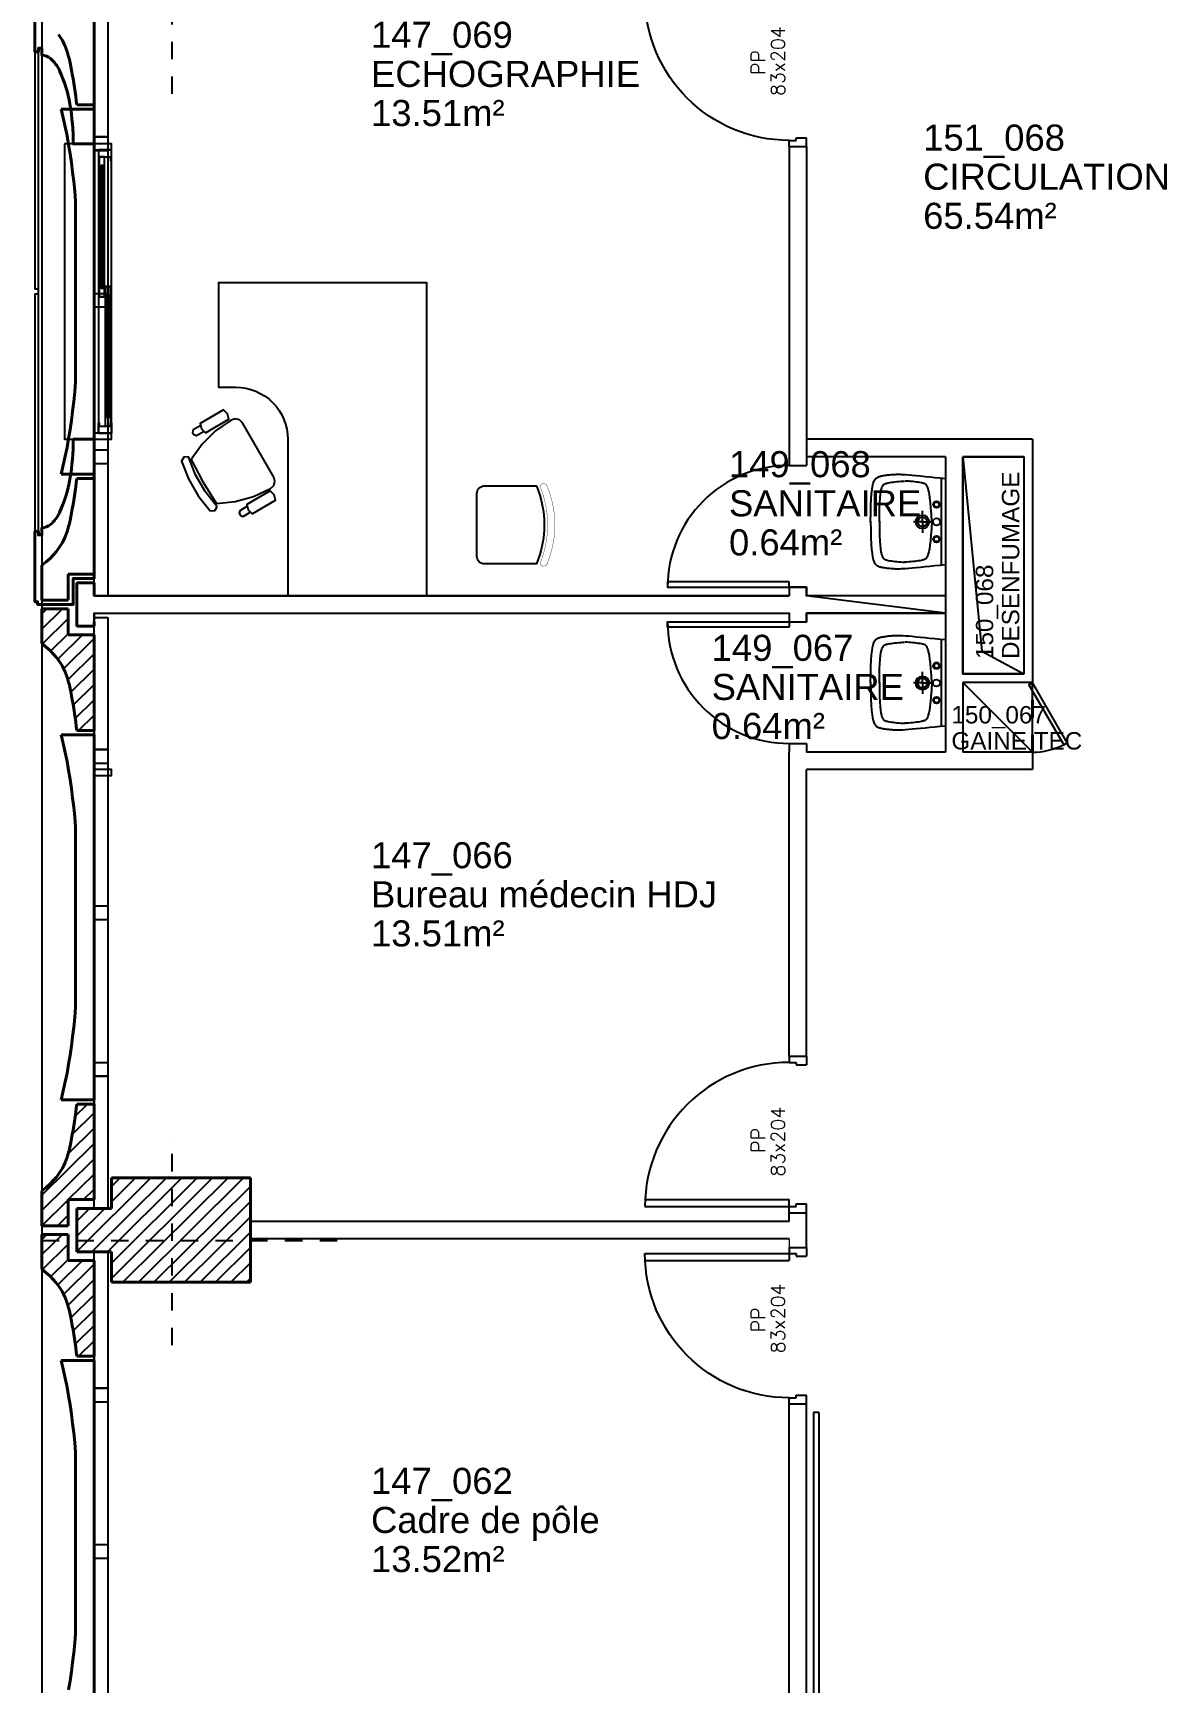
# Model space of a CAD drawing. Header units: metres. Extents: x -8 to 211, y -5 to 120.
# Drawn here: x 144.59 to 151.12, y 61.35 to 70.84 of the extents above; entities that cross this region are included whole.
import ezdxf
from ezdxf.enums import TextEntityAlignment as Align

# ---------------------------------------------------------------- set-up
doc = ezdxf.new("R2010")
doc.units = ezdxf.units.M
doc.header["$LTSCALE"] = 0.8
doc.header["$MEASUREMENT"] = 0
doc.linetypes.add('CACHÉ', pattern=[0.25, 0.125, -0.125])
doc.linetypes.add('CONTINU', pattern=[0])
doc.layers.get('0').update_dxf_attribs({"linetype": 'CONTINUOUS'})
for name, color, linetype in [('001axes', 7, 'CONTINUOUS'), ('99 Légende', 7, 'CONTINUOUS'), ('A-EQTE-SANITAIRE', 5, 'CONTINUOUS'), ('A_AGENC', 204, 'CONTINUOUS'), ('A_CHASS', 4, 'CONTINUOUS'), ('A_EQMP', 142, 'CONTINUOUS'), ('A_Etiqu_Gaine', 7, 'CONTINUOUS'), ('A_Etiqu_Gaine_ancien', 7, 'CONTINUOUS'), ('A_Etiqu_Gaine_code', 7, 'CONTINUOUS'), ('A_Etiqu_Local', 7, 'CONTINUOUS'), ('A_HACH_STRUC', 7, 'CONTINUOUS'), ('A_MURS_CLOI', 7, 'CONTINUOUS'), ('A_PORT', 7, 'CONTINUOUS'), ('ARchi-isolation', 40, 'CONTINUOUS'), ('ARchi-Murs porteurs', 7, 'CONTINUOUS'), ('EQuipement-main courante', 181, 'CONTINUOUS')]:
    doc.layers.add(name, color=color, linetype=linetype)
for name, color, linetype, lineweight in [('A_MURS_STRU', 7, 'CONTINUOUS', 40), ('A_PORTE', 7, 'CONTINU', 0), ('A_SANI', 5, 'CONTINU', 0)]:
    doc.layers.add(name, color=color, linetype=linetype, lineweight=lineweight)
doc.styles.add('Attribut', font='arial.ttf')
doc.styles.add('ROMANS8', font='romans8', dxfattribs={"height": 10})

# ---------------------------------------------------------------- blocks, each defined once
blk = doc.blocks.new('BROCA1-G89')
at = {"layer": 'A-EQTE-SANITAIRE', "linetype": 'Continuous'}
for points in [[(5.121154, 22.27483), (5.118188, 22.318788), (5.115259, 22.35602), (5.112349, 22.387137), (5.109438, 22.412749), (5.106507, 22.433468), (5.103537, 22.449904), (5.100509, 22.462668), (5.097404, 22.472371), (5.094203, 22.479624), (5.090887, 22.485037), (5.090887, 22.485037), (5.089176, 22.487237), (5.087404, 22.489161), (5.085545, 22.490838), (5.083572, 22.492299), (5.081458, 22.493575), (5.079176, 22.494697), (5.0767, 22.495693), (5.074002, 22.496596), (5.071056, 22.497436), (5.067835, 22.498242), (5.067835, 22.498242), (5.060523, 22.499832), (5.052169, 22.501387), (5.042936, 22.502881), (5.03299, 22.50429), (5.022495, 22.505588), (5.011616, 22.50675), (5.000517, 22.507751), (4.989364, 22.508567), (4.978321, 22.509172), (4.967552, 22.509541)], [(5.121154, 22.278187), (5.118188, 22.234225), (5.115259, 22.19699), (5.112349, 22.165872), (5.109438, 22.140259), (5.106507, 22.11954), (5.103537, 22.103105), (5.100509, 22.090342), (5.097404, 22.080639), (5.094203, 22.073387), (5.090887, 22.067974), (5.090887, 22.067974), (5.089176, 22.065774), (5.087404, 22.06385), (5.085545, 22.062172), (5.083572, 22.06071), (5.081458, 22.059433), (5.079176, 22.058311), (5.0767, 22.057314), (5.074002, 22.05641), (5.071056, 22.05557), (5.067835, 22.054764), (5.067835, 22.054764), (5.060521, 22.053172), (5.052151, 22.051616), (5.042877, 22.05012), (5.03285, 22.04871), (5.022222, 22.047409), (5.011145, 22.046242), (4.999769, 22.045235), (4.988247, 22.044411), (4.97673, 22.043796), (4.96537, 22.043415)]]:
    blk.add_lwpolyline(points, dxfattribs=at)
blk = doc.blocks.new('BROCA1-G90')
at = {"layer": 'A-EQTE-SANITAIRE', "linetype": 'Continuous'}
for points in [[(4.819122, 22.27483), (4.819514, 22.318788), (4.820382, 22.35602), (4.821688, 22.387137), (4.823393, 22.412749), (4.825461, 22.433468), (4.827852, 22.449904), (4.830529, 22.462668), (4.833454, 22.472371), (4.836588, 22.479624), (4.839895, 22.485037), (4.839895, 22.485037), (4.841606, 22.487237), (4.843378, 22.489161), (4.845237, 22.490838), (4.84721, 22.492299), (4.849324, 22.493575), (4.851605, 22.494697), (4.854081, 22.495693), (4.856779, 22.496596), (4.859725, 22.497436), (4.862946, 22.498242), (4.862946, 22.498242), (4.870257, 22.499832), (4.878612, 22.501387), (4.887845, 22.502881), (4.897792, 22.50429), (4.908288, 22.505588), (4.919167, 22.50675), (4.930267, 22.507751), (4.941421, 22.508567), (4.952464, 22.509172), (4.963233, 22.509541)], [(4.819122, 22.278187), (4.819514, 22.234225), (4.820382, 22.19699), (4.821688, 22.165872), (4.823393, 22.140259), (4.825461, 22.11954), (4.827852, 22.103105), (4.830529, 22.090342), (4.833454, 22.080639), (4.836588, 22.073387), (4.839895, 22.067974), (4.839895, 22.067974), (4.841606, 22.065774), (4.843378, 22.06385), (4.845237, 22.062172), (4.84721, 22.06071), (4.849324, 22.059433), (4.851605, 22.058311), (4.854081, 22.057314), (4.856779, 22.05641), (4.859725, 22.05557), (4.862946, 22.054764), (4.862946, 22.054764), (4.870259, 22.053172), (4.878629, 22.051616), (4.887904, 22.05012), (4.897932, 22.04871), (4.90856, 22.047409), (4.919639, 22.046242), (4.931015, 22.045235), (4.942538, 22.044411), (4.954055, 22.043796), (4.965415, 22.043415)]]:
    blk.add_lwpolyline(points, dxfattribs=at)
blk = doc.blocks.new('BROCA1-G88')
at = {"layer": '99 Légende'}
for name in ['BROCA1-G90', 'BROCA1-G89']:
    blk.add_blockref(name, (0, 0), dxfattribs=at)
blk = doc.blocks.new('BROCA1-G87')
at = {"layer": 'A-EQTE-SANITAIRE', "linetype": 'Continuous'}
for p, q in [((5.175094, 22.524693), (5.175094, 22.029377)), ((5.199996, 22.524693), (5.199996, 22.029377)), ((5.066452, 22.275059), (5.066452, 22.338291)), ((5.066452, 22.275059), (5.015396, 22.275059)), ((5.066452, 22.275059), (5.066452, 22.211842)), ((5.066452, 22.275059), (5.117507, 22.275059))]:
    blk.add_line(p, q, dxfattribs=at)
for points in [[(4.76828, 22.275059), (4.769042, 22.326482), (4.770314, 22.370042), (4.772074, 22.406461), (4.774298, 22.436458), (4.776964, 22.460755), (4.780047, 22.480074), (4.783525, 22.495135), (4.787375, 22.50666), (4.791573, 22.51537), (4.796096, 22.521985), (4.796096, 22.521985), (4.79848, 22.524723), (4.800979, 22.527149), (4.803634, 22.529295), (4.806484, 22.531192), (4.809569, 22.532872), (4.81293, 22.534366), (4.816606, 22.535706), (4.820638, 22.536923), (4.825064, 22.538049), (4.829926, 22.539116), (4.829926, 22.539116), (4.835244, 22.540148), (4.840961, 22.541147), (4.847002, 22.542107), (4.853289, 22.543024), (4.859748, 22.543892), (4.866301, 22.544705), (4.872874, 22.54546), (4.879389, 22.54615), (4.885772, 22.54677), (4.891945, 22.547316), (4.891945, 22.547316), (4.897861, 22.547782), (4.903579, 22.548165), (4.909188, 22.548463), (4.914776, 22.548672), (4.92043, 22.548791), (4.92624, 22.548817), (4.932291, 22.548746), (4.938674, 22.548576), (4.945475, 22.548304), (4.952782, 22.547928), (4.952782, 22.547928), (4.969127, 22.546863), (4.98771, 22.54541), (5.008388, 22.543609), (5.031022, 22.541502), (5.05547, 22.539129), (5.081592, 22.53653), (5.109246, 22.533747), (5.138292, 22.530819), (5.168589, 22.527787), (5.199996, 22.524693)], [(4.76828, 22.278996), (4.769042, 22.227576), (4.770314, 22.184019), (4.772074, 22.147603), (4.774298, 22.117608), (4.776964, 22.093312), (4.780047, 22.073993), (4.783525, 22.058932), (4.787375, 22.047407), (4.791573, 22.038696), (4.796096, 22.032079), (4.796096, 22.032079), (4.79848, 22.029341), (4.800979, 22.026914), (4.803634, 22.024767), (4.806484, 22.022869), (4.809569, 22.021189), (4.81293, 22.019694), (4.816606, 22.018353), (4.820638, 22.017136), (4.825064, 22.016009), (4.829926, 22.014943), (4.829926, 22.014943), (4.835244, 22.013911), (4.840961, 22.012913), (4.847002, 22.011953), (4.853289, 22.011037), (4.859748, 22.01017), (4.866301, 22.009358), (4.872874, 22.008604), (4.879389, 22.007915), (4.885772, 22.007296), (4.891945, 22.006751), (4.891945, 22.006751), (4.897861, 22.006286), (4.903579, 22.005903), (4.909188, 22.005606), (4.914776, 22.005397), (4.92043, 22.005278), (4.92624, 22.005253), (4.932291, 22.005324), (4.938674, 22.005494), (4.945475, 22.005765), (4.952782, 22.006141), (4.952782, 22.006141), (4.969127, 22.007207), (4.98771, 22.00866), (5.008388, 22.01046), (5.031022, 22.012568), (5.05547, 22.014941), (5.081592, 22.017539), (5.109246, 22.020323), (5.138292, 22.023251), (5.168589, 22.026282), (5.199996, 22.029377)]]:
    blk.add_lwpolyline(points, dxfattribs=at)
for centre, radius in [((5.147933, 22.374561), 0.018922), ((5.066452, 22.275059), 0.038702), ((5.066452, 22.275059), 0.027388), ((5.147933, 22.374561), 0.014404), ((5.147933, 22.275059), 0.020417), ((5.147933, 22.175571), 0.018922), ((5.147933, 22.175571), 0.014404)]:
    blk.add_circle(centre, radius, dxfattribs=at)
at = {"layer": 'A-EQTE-SANITAIRE'}
blk.add_blockref('BROCA1-G88', (0, 0), dxfattribs=at)
blk = doc.blocks.new('A_Etiqu_Local')
at = {"style": 'Attribut', "flags": 1}
for tag, p in [('CODE_HOPITAL', (-0.4463, 1.632)), ('CODE_SITE', (-0.4463, 1.407)), ('CODE_BATIMENT', (-0.4463, 1.182)), ('CODE_SECTEUR', (-0.4463, 0.957)), ('CODE_ETAGE', (-0.4463, 0.732)), ('NOM_NORMALISE', (-0.4463, -0.843)), ('SECTEUR_ACTIVITE', (-0.4463, -1.068)), ('SOUS_SECTEUR_ACTIVITE', (-0.4463, -1.293)), ('VOLUME', (-0.4463, -1.518)), ('SERVICE', (-0.4463, -1.743)), ('CODE_UG', (-0.4463, -1.968)), ('CODE_UA', (-0.4463, -2.193)), ('CODE_POLE', (-0.4463, -2.418)), ('OCCUPANT_EXTERNE', (-0.4463, -2.643)), ('DISPONIBILITE', (-0.4463, -2.868)), ('ACCES_HANDICAPES', (-0.4463, -3.093)), ('NATURE_SOL', (-0.4463, -3.318)), ('RISQUE_LABORATOIRE', (-0.4463, -3.543)), ('AMIANTE', (-0.4463, -3.768))]:
    blk.add_attdef(tag, p, '', height=0.15, dxfattribs=at)
at = {"layer": 'A_Etiqu_Local', "style": 'Attribut'}
for tag, p in [('CODE_PIECE', (-0.4463, 0.282)), ('NOM_USAGE', (-0.4463, 0.057)), ('SURFACE', (-0.4463, -0.168))]:
    blk.add_attdef(tag, p, '', height=0.15, dxfattribs=at)
blk = doc.blocks.new('A_Etiqu_Gaine')
at = {"style": 'Attribut', "flags": 1}
for tag, p in [('CODE_HOPITAL', (-0.4323, 0.8651)), ('CODE_SITE', (-0.4323, 0.7151)), ('CODE_BATIMENT', (-0.4323, 0.5651)), ('CODE_SECTEUR', (-0.4323, 0.4151)), ('CODE_ETAGE', (-0.4323, 0.2651)), ('NOM_NORMALISE', (-0.4323, -0.3349)), ('SECTEUR_ACTIVITE', (-0.4323, -0.4849)), ('SOUS_SECTEUR_ACTIVITE', (-0.4323, -0.6349)), ('SURFACE', (-0.4323, -0.7849)), ('CODE_UG', (-0.4323, -0.9349)), ('CODE_POLE', (-0.4323, -1.0849)), ('AMIANTE', (-0.4323, -1.2349))]:
    blk.add_attdef(tag, p, '', height=0.1, dxfattribs=at)
at = {"layer": 'A_Etiqu_Gaine', "style": 'Attribut'}
blk.add_attdef('NOM_USAGE', (-0.4323, -0.1849), '', height=0.1, dxfattribs=at)
at = {"layer": 'A_Etiqu_Gaine_ancien', "style": 'Attribut'}
blk.add_attdef('CODE_PIECE_ANCIEN', (-0.4323, 0.1151), '', height=0.1, dxfattribs=at)
at = {"layer": 'A_Etiqu_Gaine_code', "style": 'Attribut'}
blk.add_attdef('CODE_PIECE', (-0.4323, -0.0349), '', height=0.1, dxfattribs=at)
blk = doc.blocks.new('1310-fencoul')
at = {"color": 0}
for points in [[(0, 0.1), (1.63, 0.1), (1.63, 0.075), (0, 0.075)], [(0, 0), (1.63, 0), (1.63, 0.075), (0, 0.075)], [(0.04, 0.035), (0.845, 0.035), (0.845, 0.005), (0.04, 0.005)], [(1.59, 0.07), (0.785, 0.07), (0.785, 0.04), (1.59, 0.04)]]:
    blk.add_lwpolyline(points, close=True, dxfattribs=at)
for points in [[(0.06, 0.075), (0.06, 0.07), (0.04, 0.07), (0.04, 0.005), (0.06, 0.005), (0.06, 0), (0, 0), (0, 0.075)], [(0.1, 0.005), (0.04, 0.005), (0.04, 0.035), (0.1, 0.035), (0.1, 0.025), (0.09, 0.025), (0.09, 0.015), (0.1, 0.015)], [(0.09, 0.025), (0.795, 0.025), (0.795, 0.015), (0.09, 0.015)], [(0.845, 0.04), (0.785, 0.04), (0.785, 0.07), (0.845, 0.07), (0.845, 0.06), (0.835, 0.06), (0.835, 0.05), (0.845, 0.05)], [(0.785, 0.005), (0.845, 0.005), (0.845, 0.035), (0.785, 0.035), (0.785, 0.025), (0.795, 0.025), (0.795, 0.015), (0.785, 0.015)], [(1.54, 0.06), (0.835, 0.06), (0.835, 0.05), (1.54, 0.05)], [(1.53, 0.04), (1.59, 0.04), (1.59, 0.07), (1.53, 0.07), (1.53, 0.06), (1.54, 0.06), (1.54, 0.05), (1.53, 0.05)], [(1.57, 0.075), (1.57, 0.07), (1.59, 0.07), (1.59, 0.005), (1.57, 0.005), (1.57, 0), (1.63, 0), (1.63, 0.075)]]:
    blk.add_lwpolyline(points, close=True)
blk = doc.blocks.new('FAU-60')
for points in [[(-16.53, -6.34), (-5.55, -4.76), (5.55, -4.76), (16.5, -6.34), (17.76, -3.96), (16.5, -1.58), (5.55, 0), (-5.55, 0), (-16.53, -1.58), (-17.79, -3.96)], [(20.34, -42.37), (22.09, -40.59), (22.66, -38.16), (21.74, -27.35), (19.02, -16.83), (14.55, -6.94), (-0.07, -6.34), (-14.72, -6.94), (-19.19, -16.83), (-21.92, -27.35), (-22.8, -38.16), (-22.23, -40.59), (-20.48, -42.37), (-18.07, -43), (17.93, -43)], [(-23.87, -37.24), (-23.87, -21.76), (-26.99, -20.9), (-30.09, -21.76), (-30.09, -37.24), (-26.99, -38.1)], [(29.94, -37.24), (29.94, -21.76), (26.82, -20.9), (23.72, -21.76), (23.72, -37.24), (26.82, -38.1)]]:
    blk.add_lwpolyline(points, close=True)
for points in [[(-25.07, -21.18), (-25.07, -16.51), (-26.19, -15.45), (-27.71, -15.42), (-28.82, -16.48), (-28.82, -21.16)], [(28.74, -21.18), (28.74, -16.51), (27.62, -15.45), (26.1, -15.42), (24.98, -16.48), (24.98, -21.16)], [(29.91, -21.76), (26.82, -20.9)]]:
    blk.add_lwpolyline(points)
blk = doc.blocks.new('BU-180g')
blk.add_lwpolyline([(70, 80), (-20, 80), (-20, 0), (160, 0), (160, 120), (100, 120), (100, 110, -0.414214)], format="xyb", close=True)
at = {"rotation": 30.00941236793711}
blk.add_blockref('FAU-60', (42.38, 134.41), dxfattribs=at)
blk = doc.blocks.new('SIEG-45')
at = {"const_width": 0.2}
blk.add_lwpolyline([(-22.32, -8.55, -0.197611), (22.32, -8.55, 0.668153), (22.32, -4.44, 0.198931), (-22.32, -4.44, 0.668153)], format="xyb", close=True, dxfattribs=at)
blk.add_lwpolyline([(-22.5, -10.62, -0.2), (22.5, -10.62), (22.5, -40.32, -0.414214), (18, -44.82), (-18, -44.82, -0.414214), (-22.5, -40.32)], format="xyb", close=True)
blk = doc.blocks.new('P80bt10')
for p, q in [((0.035, 0.93), (0.035, 0.1)), ((0.075, 0.929), (0.075, 0.1)), ((0, 0.1), (0, 0)), ((0, 0.1), (0.035, 0.1)), ((0.035, 0.1), (0.075, 0.1)), ((0.035, 0.1), (0.035, 0.06)), ((0.865, 0.1), (0.865, 0.06)), ((0.9, 0.1), (0.865, 0.1)), ((0.9, 0.1), (0.9, 0)), ((0, 0), (0.05, 0)), ((0.035, 0.06), (0.05, 0.06)), ((0.05, 0.06), (0.05, 0)), ((0.865, 0.06), (0.85, 0.06)), ((0.85, 0.06), (0.85, 0)), ((0.9, 0), (0.85, 0))]:
    blk.add_line(p, q)
blk.add_arc((0.035, 0.1), 0.83, 0, 90)
at = {"style": 'ROMANS8'}
for tag, p in [('DEF', (0.4163, 0.239)), ('DIM', (0.4087, 0.1245))]:
    blk.add_attdef(tag, text='', height=0.08, dxfattribs=at).set_placement(p, align=Align.CENTER)

msp = doc.modelspace()

# ---------------------------------------------------------------- hatches: boundary and pattern name
at = {"layer": 'A_HACH_STRUC'}
h = msp.add_hatch(dxfattribs=at)
h.set_pattern_fill('ANSI31', color=8, scale=0.5, angle=359.76959, style=0)
h.set_pattern_definition([(44.7696, (144.641506, 63.97451), (-0.0440161, 0.0443715), [])])
h.paths.add_polyline_path([(144.9414, 64.6745), (144.8414, 64.6745), (144.8386, 64.6509), (144.8355, 64.6263), (144.832, 64.6009), (144.8282, 64.5751), (144.8243, 64.5493), (144.8201, 64.5239), (144.8159, 64.4992), (144.8117, 64.4756), (144.8074, 64.4535), (144.8033, 64.4332), (144.8002, 64.419), (144.7962, 64.4021), (144.7919, 64.3864), (144.7873, 64.3714), (144.7819, 64.3557), (144.7746, 64.3374), (144.7674, 64.3215), (144.759, 64.305), (144.7489, 64.288), (144.7371, 64.2705), (144.7232, 64.2524), (144.7069, 64.2338), (144.688, 64.2146), (144.6663, 64.1948), (144.6416, 64.1746), (144.6416, 63.9745), (144.7914, 63.9745), (144.7914, 64.1244), (144.9414, 64.1244)])
h.paths.add_polyline_path([(144.9412, 67.3747), (144.7914, 67.3747), (144.7914, 67.5246), (144.6415, 67.5246), (144.6415, 67.3245), (144.6663, 67.3043), (144.688, 67.2845), (144.7069, 67.2653), (144.7232, 67.2466), (144.7371, 67.2285), (144.7489, 67.211), (144.759, 67.194), (144.7674, 67.1776), (144.7746, 67.1616), (144.7807, 67.1463), (144.7849, 67.135), (144.7897, 67.1201), (144.7941, 67.1049), (144.7972, 67.0926), (144.7992, 67.0842), (144.8012, 67.0753), (144.8033, 67.0659), (144.8074, 67.0456), (144.8117, 67.0234), (144.8159, 66.9998), (144.8201, 66.9751), (144.8243, 66.9497), (144.8282, 66.924), (144.832, 66.8982), (144.8355, 66.8728), (144.8386, 66.8481), (144.8414, 66.8246), (144.9414, 66.8246)])
h = msp.add_hatch(dxfattribs=at)
h.set_pattern_fill('ANSI31', color=8, scale=0.5, angle=359.76959, style=0)
h.set_pattern_definition([(44.7696, (144.841396, 63.64949), (-0.044016, 0.0443715), [])])
h.paths.add_polyline_path([(145.8412, 64.2495), (145.3898, 64.2495), (145.3898, 63.8873), (145.8412, 63.8873)])
h.paths.add_polyline_path([(145.3898, 64.2495), (145.0412, 64.2495), (145.0412, 64.0743), (144.9414, 64.0743), (144.8414, 64.0743), (144.8414, 63.8873), (145.3898, 63.8873)])
h.paths.add_polyline_path([(145.3898, 63.8873), (144.8414, 63.8873), (144.8414, 63.8247), (144.9414, 63.8247), (145.0211, 63.8247), (145.0412, 63.8247), (145.0412, 63.6495), (145.3898, 63.6495)])
h.paths.add_polyline_path([(145.8412, 63.8873), (145.3898, 63.8873), (145.3898, 63.6495), (145.8412, 63.6495)])
h = msp.add_hatch(dxfattribs=at)
h.set_pattern_fill('ANSI31', color=8, scale=0.5, angle=359.76959, style=0)
h.set_pattern_definition([(44.7696, (144.641565, 60.37455), (-0.0440161, 0.0443715), [])])
h.paths.add_polyline_path([(144.9414, 61.0745), (144.8414, 61.0745), (144.8386, 61.051), (144.8355, 61.0263), (144.832, 61.0009), (144.8282, 60.9751), (144.8243, 60.9494), (144.8201, 60.924), (144.8159, 60.8993), (144.8117, 60.8757), (144.8074, 60.8535), (144.8033, 60.8332), (144.8012, 60.8238), (144.7992, 60.8149), (144.7972, 60.8065), (144.7951, 60.7983), (144.793, 60.7904), (144.7908, 60.7828), (144.7885, 60.7753), (144.7861, 60.7678), (144.7819, 60.7558), (144.7746, 60.7375), (144.7674, 60.7215), (144.759, 60.7051), (144.7489, 60.6881), (144.7371, 60.6706), (144.7232, 60.6525), (144.7069, 60.6338), (144.688, 60.6146), (144.6663, 60.5948), (144.6416, 60.5747), (144.6416, 60.3745), (144.7914, 60.3745), (144.7914, 60.5244), (144.9414, 60.5244)])
h.paths.add_polyline_path([(144.9411, 63.7747), (144.7914, 63.7747), (144.7914, 63.9245), (144.6416, 63.9245), (144.6416, 63.7244), (144.6663, 63.7042), (144.688, 63.6844), (144.7069, 63.6652), (144.7232, 63.6466), (144.7371, 63.6285), (144.7489, 63.611), (144.759, 63.594), (144.7674, 63.5775), (144.7746, 63.5616), (144.7807, 63.5462), (144.7835, 63.5387), (144.7861, 63.5313), (144.7885, 63.5238), (144.7908, 63.5163), (144.793, 63.5086), (144.7951, 63.5007), (144.7972, 63.4926), (144.7992, 63.4841), (144.8012, 63.4752), (144.8033, 63.4658), (144.8074, 63.4455), (144.8117, 63.4234), (144.8159, 63.3998), (144.8201, 63.3751), (144.8243, 63.3497), (144.8282, 63.3239), (144.832, 63.2982), (144.8355, 63.2728), (144.8386, 63.2481), (144.8414, 63.2245), (144.9413, 63.2245)])

# ---------------------------------------------------------------- linework, layer by layer
at = {"layer": '001axes', "color": 8, "linetype": 'CACHÉ'}
for p, q in [((145.3898, 70.4873), (145.3898, 71.6873)), ((145.3898, 63.2873), (145.3898, 64.4873)), ((146.3399, 63.8873), (144.5898, 63.8873))]:
    msp.add_line(p, q, dxfattribs=at)
at = {"layer": 'A_AGENC', "color": 8}
msp.add_line((150.3412, 66.6995), (150.3412, 67.0997), dxfattribs=at)
msp.add_lwpolyline([(150.3412, 67.0997), (150.3204, 67.0877), (150.5205, 66.7411), (150.5413, 66.7531)], close=True, dxfattribs=at)
msp.add_arc((150.3412, 67.0997), 0.4002, 270, 296.56632, dxfattribs=at)
at = {"layer": 'A_CHASS', "color": 8}
for p, q in [((144.6414, 74.5246), (144.6417, 57.0495)), ((144.9414, 70.4246), (144.9414, 68.2745)), ((144.9414, 70.2393), (145.0214, 70.2393)), ((145.0214, 70.2393), (145.0214, 68.3593)), ((145.0214, 70.1593), (144.9414, 70.1593)), ((144.9414, 69.3393), (145.0214, 69.3393)), ((145.0214, 69.2593), (144.9414, 69.2593)), ((144.9414, 68.4393), (145.0214, 68.4393)), ((145.0214, 68.3593), (144.9414, 68.3593)), ((144.9414, 66.8246), (144.9414, 64.6745)), ((144.9414, 66.7142), (145.0214, 66.7142)), ((145.0214, 66.7142), (145.0214, 64.8342)), ((145.0214, 66.6342), (144.9414, 66.6342)), ((144.9414, 65.8142), (145.0214, 65.8142)), ((145.0214, 65.7342), (144.9414, 65.7342)), ((144.9414, 64.9142), (145.0214, 64.9142)), ((145.0214, 64.8342), (144.9414, 64.8342)), ((144.9414, 63.2245), (144.9414, 61.0745)), ((144.9414, 63.0393), (145.0214, 63.0393)), ((145.0214, 63.0393), (145.0214, 61.1593)), ((145.0214, 62.9593), (144.9414, 62.9593)), ((144.9414, 62.1393), (145.0214, 62.1393)), ((145.0214, 62.0593), (144.9414, 62.0593))]:
    msp.add_line(p, q, dxfattribs=at)
for points in [[(144.9414, 70.1645), (145.0414, 70.1645), (145.0414, 70.1995), (144.9414, 70.1995)], [(144.9414, 68.4995), (145.0414, 68.4995), (145.0414, 68.5345), (144.9414, 68.5345)], [(144.9414, 66.5645), (145.0414, 66.5645), (145.0414, 66.5995), (144.9414, 66.5995)]]:
    msp.add_lwpolyline(points, dxfattribs=at)
at = {"layer": 'A_MURS_CLOI', "color": 8, "linetype": 'Continuous'}
for p, q in [((148.9412, 70.1845), (148.9412, 68.3494)), ((149.0412, 70.1845), (149.0412, 68.3494)), ((150.3412, 68.4994), (149.0412, 68.4994)), ((150.3412, 68.4994), (150.3412, 67.0997)), ((148.9412, 68.3494), (149.0412, 68.3494)), ((149.8412, 68.3994), (149.0412, 68.3994)), ((149.8412, 68.3994), (149.8412, 66.6994)), ((150.2912, 68.3994), (149.9412, 68.3994)), ((149.9412, 68.3994), (149.9412, 67.1497)), ((149.9412, 68.3994), (150.0503, 67.2807)), ((150.2912, 68.3994), (150.2912, 67.1497)), ((144.9414, 67.5994), (148.9412, 67.5994)), ((148.9412, 67.6494), (148.9412, 67.5994)), ((148.9412, 67.6494), (149.0412, 67.6494)), ((149.0412, 67.6494), (149.0412, 67.5994)), ((149.8412, 67.5994), (149.0412, 67.5994)), ((144.9414, 67.4994), (148.9412, 67.4994)), ((144.9414, 67.4994), (144.9414, 67.4494)), ((148.9412, 67.4994), (148.9412, 67.4494)), ((149.8412, 67.4994), (149.0412, 67.4994)), ((149.0412, 67.4994), (149.0412, 67.4494)), ((148.9412, 67.4494), (149.0412, 67.4494)), ((150.0503, 67.2807), (150.2912, 67.1497)), ((149.9412, 67.1497), (150.2912, 67.1497)), ((149.9412, 67.0997), (150.3412, 66.6994)), ((149.9412, 67.0997), (149.9412, 66.6994)), ((150.3412, 67.0997), (149.9412, 67.0997)), ((148.9412, 66.7494), (149.0412, 66.7494)), ((148.9412, 66.7494), (148.9412, 66.6994)), ((149.0412, 66.7494), (149.0412, 66.6994)), ((148.9412, 64.9495), (148.9412, 66.6994)), ((149.8412, 66.6994), (149.0412, 66.6994)), ((150.3412, 66.6994), (149.9412, 66.6994)), ((150.3412, 66.6994), (150.3412, 66.5994)), ((150.3412, 66.5994), (149.0412, 66.5994)), ((149.0412, 64.9495), (149.0412, 66.5994)), ((148.9412, 64.9495), (149.0412, 64.9495)), ((148.9412, 63.9995), (148.9412, 64.0495)), ((148.9412, 64.0495), (149.0412, 64.0495)), ((149.0412, 63.8495), (149.0412, 64.0495)), ((148.9412, 63.9995), (145.8412, 63.9995)), ((148.9412, 63.8995), (145.8412, 63.8995)), ((148.9412, 63.8495), (149.0412, 63.8495)), ((148.9412, 60.3994), (148.9412, 62.9495)), ((148.9412, 62.9495), (149.0412, 62.9495)), ((149.0412, 60.2994), (149.0412, 62.9495))]:
    msp.add_line(p, q, dxfattribs=at)
at = {"layer": 'A_MURS_CLOI', "color": 8}
msp.add_line((148.9412, 67.4494), (149.0412, 67.4494), dxfattribs=at)
msp.add_lwpolyline([(149.9412, 68.3994), (150.2912, 68.3994), (150.2912, 67.1497), (149.9412, 67.1497)], close=True, dxfattribs=at)
for points in [[(148.9412, 67.5994), (144.9414, 67.5994), (144.9414, 67.6744), (144.8414, 67.6744), (144.8414, 67.4247), (144.9414, 67.4247), (144.9414, 67.4994), (148.9412, 67.4994), (148.9412, 67.4494), (149.0412, 67.4494), (149.0412, 67.4994), (149.8412, 67.4994), (149.0412, 67.5994), (149.0412, 67.6494), (148.9412, 67.6494), (148.9412, 67.5994)], [(147.5227, 67.5994), (147.5227, 67.5994)]]:
    msp.add_lwpolyline(points, dxfattribs=at)
at = {"layer": 'A_MURS_STRU', "color": 8, "linetype": 'Continuous'}
for p, q in [((144.9414, 70.4246), (144.9414, 70.9747)), ((144.7371, 70.8285), (144.7489, 70.811)), ((144.7489, 70.811), (144.759, 70.794)), ((144.759, 70.794), (144.7674, 70.7775)), ((144.7674, 70.7775), (144.7746, 70.7616)), ((144.7746, 70.7616), (144.7807, 70.7462)), ((144.7807, 70.7462), (144.7835, 70.7387)), ((144.7835, 70.7387), (144.7861, 70.7313)), ((144.7861, 70.7313), (144.7885, 70.7238)), ((144.7885, 70.7238), (144.7908, 70.7163)), ((144.7908, 70.7163), (144.793, 70.7086)), ((144.793, 70.7086), (144.7951, 70.7007)), ((144.7951, 70.7007), (144.7972, 70.6926)), ((144.7972, 70.6926), (144.7992, 70.6841)), ((144.7992, 70.6841), (144.8012, 70.6752)), ((144.8012, 70.6752), (144.8033, 70.6658)), ((144.8033, 70.6658), (144.8074, 70.6455)), ((144.8074, 70.6455), (144.8117, 70.6234)), ((144.8117, 70.6234), (144.8159, 70.5998)), ((144.8159, 70.5998), (144.8201, 70.5751)), ((144.8201, 70.5751), (144.8243, 70.5497)), ((144.8243, 70.5497), (144.8282, 70.5239)), ((144.8282, 70.5239), (144.832, 70.4982)), ((144.832, 70.4982), (144.8355, 70.4728)), ((144.8355, 70.4728), (144.8386, 70.4481)), ((144.8386, 70.4481), (144.8414, 70.4246)), ((144.8414, 70.4246), (144.9414, 70.4246)), ((144.9414, 70.3995), (144.7514, 70.3995)), ((144.7514, 70.3995), (144.7639, 70.3484)), ((144.7639, 70.3484), (144.7752, 70.2974)), ((144.9414, 68.2995), (144.9414, 70.3995)), ((144.7752, 70.2974), (144.7856, 70.2463)), ((144.7856, 70.2463), (144.7949, 70.1949)), ((144.7949, 70.1949), (144.8034, 70.143)), ((144.8034, 70.143), (144.8111, 70.0905)), ((144.8111, 70.0905), (144.818, 70.037)), ((144.818, 70.037), (144.8242, 69.9824)), ((144.8242, 69.9824), (144.8298, 69.9264)), ((144.8298, 69.9264), (144.8348, 69.8689)), ((144.8348, 68.8301), (144.8348, 69.8689)), ((144.8298, 68.7726), (144.8348, 68.8301)), ((144.818, 68.6621), (144.8242, 68.7167)), ((144.8242, 68.7167), (144.8298, 68.7726)), ((144.8034, 68.556), (144.8111, 68.6086)), ((144.8111, 68.6086), (144.818, 68.6621)), ((144.7949, 68.5042), (144.8034, 68.556)), ((144.7752, 68.4017), (144.7856, 68.4528)), ((144.7856, 68.4528), (144.7949, 68.5042)), ((144.7514, 68.2995), (144.7639, 68.3507)), ((144.7639, 68.3507), (144.7752, 68.4017)), ((144.7514, 68.2995), (144.9414, 68.2995)), ((144.832, 68.2009), (144.8355, 68.2263)), ((144.8355, 68.2263), (144.8386, 68.251)), ((144.8386, 68.251), (144.8414, 68.2745)), ((144.8414, 68.2745), (144.9414, 68.2745)), ((144.9414, 68.2745), (144.9414, 67.7244)), ((144.8201, 68.124), (144.8243, 68.1494)), ((144.8243, 68.1494), (144.8282, 68.1751)), ((144.8282, 68.1751), (144.832, 68.2009)), ((144.8033, 68.0332), (144.8074, 68.0535)), ((144.8074, 68.0535), (144.8117, 68.0757)), ((144.8117, 68.0757), (144.8159, 68.0993)), ((144.8159, 68.0993), (144.8201, 68.124)), ((144.7746, 67.9375), (144.7807, 67.9528)), ((144.7807, 67.9528), (144.7835, 67.9604)), ((144.7835, 67.9604), (144.7861, 67.9678)), ((144.7861, 67.9678), (144.7885, 67.9753)), ((144.7885, 67.9753), (144.7908, 67.9828)), ((144.7908, 67.9828), (144.793, 67.9904)), ((144.793, 67.9904), (144.7951, 67.9983)), ((144.7951, 67.9983), (144.7972, 68.0065)), ((144.7972, 68.0065), (144.7992, 68.0149)), ((144.7992, 68.0149), (144.8012, 68.0238)), ((144.8012, 68.0238), (144.8033, 68.0332)), ((144.7069, 67.8338), (144.7232, 67.8525)), ((144.7232, 67.8525), (144.7371, 67.8706)), ((144.7371, 67.8706), (144.7489, 67.8881)), ((144.7489, 67.8881), (144.759, 67.9051)), ((144.759, 67.9051), (144.7674, 67.9215)), ((144.7674, 67.9215), (144.7746, 67.9375)), ((144.6414, 67.7745), (144.6663, 67.7948)), ((144.6414, 67.5746), (144.6414, 67.7745)), ((144.6663, 67.7948), (144.688, 67.8146)), ((144.688, 67.8146), (144.7069, 67.8338)), ((144.7914, 67.7244), (144.9414, 67.7244)), ((144.7914, 67.7244), (144.7914, 67.5746)), ((144.8414, 67.6744), (144.8414, 67.4247)), ((144.9414, 67.6744), (144.8414, 67.6744)), ((144.9414, 67.6744), (144.9414, 67.5994)), ((144.7914, 67.5746), (144.6414, 67.5746)), ((144.7914, 67.5246), (144.6414, 67.5246)), ((144.6414, 67.5246), (144.6414, 67.3246)), ((144.7914, 67.3747), (144.7914, 67.5246)), ((144.7914, 67.3747), (144.9414, 67.3747)), ((144.9414, 67.4247), (144.8414, 67.4247)), ((144.9414, 67.4494), (144.9414, 67.4247)), ((144.9414, 66.8246), (144.9414, 67.3747)), ((144.6414, 67.3246), (144.6663, 67.3043)), ((144.6663, 67.3043), (144.688, 67.2845)), ((144.688, 67.2845), (144.7069, 67.2653)), ((144.7069, 67.2653), (144.7232, 67.2466)), ((144.7232, 67.2466), (144.7371, 67.2285)), ((144.7371, 67.2285), (144.7489, 67.211)), ((144.7489, 67.211), (144.759, 67.194)), ((144.759, 67.194), (144.7674, 67.1776)), ((144.7674, 67.1776), (144.7746, 67.1616)), ((144.7746, 67.1616), (144.7807, 67.1463)), ((144.7807, 67.1463), (144.7835, 67.1387)), ((144.7835, 67.1387), (144.7861, 67.1313)), ((144.7861, 67.1313), (144.7885, 67.1238)), ((144.7885, 67.1238), (144.7908, 67.1163)), ((144.7908, 67.1163), (144.793, 67.1087)), ((144.793, 67.1087), (144.7951, 67.1008)), ((144.7951, 67.1008), (144.7972, 67.0926)), ((144.7972, 67.0926), (144.7992, 67.0842)), ((144.7992, 67.0842), (144.8012, 67.0753)), ((144.8012, 67.0753), (144.8033, 67.0659)), ((144.8033, 67.0659), (144.8074, 67.0456)), ((144.8074, 67.0456), (144.8117, 67.0234)), ((144.8117, 67.0234), (144.8159, 66.9998)), ((144.8159, 66.9998), (144.8201, 66.9751)), ((144.8201, 66.9751), (144.8243, 66.9497)), ((144.8243, 66.9497), (144.8282, 66.924)), ((144.8282, 66.924), (144.832, 66.8982)), ((144.832, 66.8982), (144.8355, 66.8728)), ((144.8355, 66.8728), (144.8386, 66.8481)), ((144.8386, 66.8481), (144.8414, 66.8246)), ((144.8414, 66.8246), (144.9414, 66.8246)), ((144.9414, 66.7995), (144.7514, 66.7995)), ((144.7514, 66.7995), (144.7639, 66.7484)), ((144.7639, 66.7484), (144.7752, 66.6974)), ((144.9414, 64.6995), (144.9414, 66.7995)), ((144.7752, 66.6974), (144.7856, 66.6463)), ((144.7856, 66.6463), (144.7949, 66.5949)), ((144.7949, 66.5949), (144.8034, 66.543)), ((144.8034, 66.543), (144.8111, 66.4905)), ((144.8111, 66.4905), (144.818, 66.437)), ((144.818, 66.437), (144.8242, 66.3824)), ((144.8242, 66.3824), (144.8298, 66.3264)), ((144.8298, 66.3264), (144.8348, 66.2689)), ((144.8348, 65.2301), (144.8348, 66.2689)), ((144.8298, 65.1726), (144.8348, 65.2301)), ((144.818, 65.0621), (144.8242, 65.1167)), ((144.8242, 65.1167), (144.8298, 65.1726)), ((144.8034, 64.956), (144.8111, 65.0086)), ((144.8111, 65.0086), (144.818, 65.0621)), ((144.7856, 64.8528), (144.7949, 64.9042)), ((144.7949, 64.9042), (144.8034, 64.956)), ((144.7752, 64.8017), (144.7856, 64.8528)), ((144.7514, 64.6995), (144.7639, 64.7507)), ((144.7639, 64.7507), (144.7752, 64.8017)), ((144.7514, 64.6995), (144.9414, 64.6995)), ((144.832, 64.6009), (144.8355, 64.6263)), ((144.8355, 64.6263), (144.8386, 64.6509)), ((144.8386, 64.6509), (144.8414, 64.6745)), ((144.8414, 64.6745), (144.9414, 64.6745)), ((144.9414, 64.6745), (144.9414, 64.1244)), ((144.8159, 64.4992), (144.8201, 64.5239)), ((144.8201, 64.5239), (144.8243, 64.5493)), ((144.8243, 64.5493), (144.8282, 64.5751)), ((144.8282, 64.5751), (144.832, 64.6009)), ((144.8012, 64.4238), (144.8033, 64.4332)), ((144.8033, 64.4332), (144.8074, 64.4535)), ((144.8074, 64.4535), (144.8117, 64.4756)), ((144.8117, 64.4756), (144.8159, 64.4992)), ((144.7674, 64.3215), (144.7746, 64.3374)), ((144.7746, 64.3374), (144.7807, 64.3528)), ((144.7807, 64.3528), (144.7835, 64.3603)), ((144.7835, 64.3603), (144.7861, 64.3678)), ((144.7861, 64.3678), (144.7885, 64.3752)), ((144.7885, 64.3752), (144.7908, 64.3827)), ((144.7908, 64.3827), (144.793, 64.3904)), ((144.793, 64.3904), (144.7951, 64.3983)), ((144.7951, 64.3983), (144.7972, 64.4064)), ((144.7972, 64.4064), (144.7992, 64.4149)), ((144.7992, 64.4149), (144.8012, 64.4238)), ((144.7069, 64.2338), (144.7232, 64.2524)), ((144.7232, 64.2524), (144.7371, 64.2705)), ((144.7371, 64.2705), (144.7489, 64.288)), ((144.7489, 64.288), (144.759, 64.305)), ((144.759, 64.305), (144.7674, 64.3215)), ((145.0412, 64.0743), (145.0412, 64.2495)), ((145.0412, 64.2495), (145.8412, 64.2495)), ((145.8412, 64.2495), (145.8412, 63.6495)), ((144.6414, 64.1745), (144.6663, 64.1948)), ((144.6414, 63.9745), (144.6414, 64.1745)), ((144.6663, 64.1948), (144.688, 64.2146)), ((144.688, 64.2146), (144.7069, 64.2338)), ((144.7914, 64.1244), (144.9414, 64.1244)), ((144.7914, 64.1244), (144.7914, 63.9745)), ((144.8414, 64.0743), (144.8414, 63.8247)), ((145.0412, 64.0743), (144.8414, 64.0743)), ((144.7914, 63.9745), (144.6414, 63.9745)), ((144.7914, 63.9245), (144.6414, 63.9245)), ((144.6414, 63.9245), (144.6414, 63.7245)), ((144.7914, 63.7747), (144.7914, 63.9245)), ((144.7914, 63.7747), (144.9414, 63.7747)), ((145.0412, 63.8247), (144.8414, 63.8247)), ((144.9414, 63.2245), (144.9414, 63.7747)), ((145.0412, 63.6495), (145.0412, 63.8247)), ((144.6414, 63.7245), (144.6663, 63.7042)), ((144.6663, 63.7042), (144.688, 63.6844)), ((144.688, 63.6844), (144.7069, 63.6652)), ((144.7069, 63.6652), (144.7232, 63.6466)), ((144.7232, 63.6466), (144.7371, 63.6285)), ((144.7371, 63.6285), (144.7489, 63.611)), ((144.7489, 63.611), (144.759, 63.594)), ((144.759, 63.594), (144.7674, 63.5775)), ((144.7674, 63.5775), (144.7746, 63.5616)), ((145.8412, 63.6495), (145.0412, 63.6495)), ((144.7746, 63.5616), (144.7807, 63.5462)), ((144.7807, 63.5462), (144.7835, 63.5387)), ((144.7835, 63.5387), (144.7861, 63.5313)), ((144.7861, 63.5313), (144.7885, 63.5238)), ((144.7885, 63.5238), (144.7908, 63.5163)), ((144.7908, 63.5163), (144.793, 63.5086)), ((144.793, 63.5086), (144.7951, 63.5007)), ((144.7951, 63.5007), (144.7972, 63.4926)), ((144.7972, 63.4926), (144.7992, 63.4841)), ((144.7992, 63.4841), (144.8012, 63.4752)), ((144.8012, 63.4752), (144.8033, 63.4658)), ((144.8033, 63.4658), (144.8074, 63.4455)), ((144.8074, 63.4455), (144.8117, 63.4234)), ((144.8117, 63.4234), (144.8159, 63.3998)), ((144.8159, 63.3998), (144.8201, 63.3751)), ((144.8201, 63.3751), (144.8243, 63.3497)), ((144.8243, 63.3497), (144.8282, 63.3239)), ((144.8282, 63.3239), (144.832, 63.2982)), ((144.832, 63.2982), (144.8355, 63.2728)), ((144.9414, 63.1995), (144.7514, 63.1995)), ((144.7514, 63.1995), (144.7639, 63.1484)), ((144.8355, 63.2728), (144.8386, 63.2481)), ((144.8386, 63.2481), (144.8414, 63.2245)), ((144.8414, 63.2245), (144.9414, 63.2245)), ((144.9414, 61.0995), (144.9414, 63.1995)), ((144.7639, 63.1484), (144.7752, 63.0974)), ((144.7752, 63.0974), (144.7856, 63.0463)), ((144.7856, 63.0463), (144.7949, 62.9949)), ((144.7949, 62.9949), (144.8034, 62.943)), ((144.8034, 62.943), (144.8111, 62.8905)), ((144.8111, 62.8905), (144.818, 62.837)), ((144.818, 62.837), (144.8242, 62.7824)), ((144.8242, 62.7824), (144.8298, 62.7264)), ((144.8298, 62.7264), (144.8348, 62.6689)), ((144.8348, 61.6301), (144.8348, 62.6689)), ((144.8298, 61.5726), (144.8348, 61.6301)), ((144.818, 61.4621), (144.8242, 61.5167)), ((144.8242, 61.5167), (144.8298, 61.5726)), ((144.8034, 61.356), (144.8111, 61.4086)), ((144.8111, 61.4086), (144.818, 61.4621)), ((144.7949, 61.3042), (144.8034, 61.356))]:
    msp.add_line(p, q, dxfattribs=at)
at = {"layer": 'A_MURS_STRU', "color": 8, "linetype": 'CACHÉ'}
msp.add_line((150.3412, 66.6995), (150.3412, 67.0997), dxfattribs=at)
at = {"layer": 'A_MURS_STRU', "color": 8}
msp.add_lwpolyline([(144.6164, 71.1645), (144.6164, 71.1345), (144.6014, 71.1345), (144.6014, 70.7295), (144.6214, 70.7295), (144.6214, 70.7495), (144.6414, 70.7495), (144.6414, 70.7095, -0.167162), (144.6903, 70.6903, -0.109329), (144.7427, 70.6211, -0.065445), (144.8024, 70.4275, -0.042755), (144.8214, 70.1995), (144.9414, 70.1995), (144.9414, 70.9995), (144.8214, 70.9995), (144.8214, 71.2995)], format="xyb", dxfattribs=at)
msp.add_lwpolyline([(144.8214, 68.4995), (144.9414, 68.4995), (144.9414, 67.6995), (144.8214, 67.6995), (144.8214, 67.5495), (144.6164, 67.5495), (144.6164, 67.5645), (144.6014, 67.5645), (144.6014, 67.9695), (144.6214, 67.9695), (144.6214, 67.9495), (144.6414, 67.9495), (144.6414, 67.9895, 0.167162), (144.6903, 68.0087, 0.109329), (144.7427, 68.0779, 0.065445), (144.8024, 68.2715, 0.042755)], format="xyb", close=True, dxfattribs=at)
at = {"layer": 'A_PORT', "color": 8, "linetype": 'Continuous'}
for p, q in [((150.3412, 67.0997), (150.3204, 67.0877)), ((150.3204, 67.0877), (150.5205, 66.7411)), ((150.5413, 66.7531), (150.3412, 67.0997)), ((150.5205, 66.7411), (150.5413, 66.7531))]:
    msp.add_line(p, q, dxfattribs=at)
for points in [[(148.9412, 67.6794), (148.2412, 67.6794), (148.2412, 67.6494), (148.9412, 67.6494)], [(148.9412, 67.4194), (148.2412, 67.4194), (148.2412, 67.4494), (148.9412, 67.4494)]]:
    msp.add_lwpolyline(points, close=True, dxfattribs=at)
for centre, radius, start, end in [((148.9412, 67.6494), 0.7, 89.99998, 179.99999), ((148.9412, 67.4494), 0.7, 180.00001, 270.00003), ((150.3412, 67.0997), 0.4002, 270, 296.56632)]:
    msp.add_arc(centre, radius, start, end, dxfattribs=at)
at = {"layer": 'A_PORTE', "color": 8, "linetype": 'Continuous'}
for p, q in [((148.9412, 67.6794), (148.2412, 67.6794)), ((148.2412, 67.6794), (148.2412, 67.6494)), ((148.9412, 67.6494), (148.9412, 67.6794)), ((148.2412, 67.6494), (148.9412, 67.6494)), ((148.2412, 67.4194), (148.2412, 67.4494)), ((148.2412, 67.4494), (148.9412, 67.4494)), ((148.9412, 67.4194), (148.2412, 67.4194)), ((148.9412, 67.4494), (148.9412, 67.4194)), ((148.9412, 63.8995), (148.9412, 63.8495))]:
    msp.add_line(p, q, dxfattribs=at)
for centre, start, end in [((148.9412, 67.6494), 89.99998, 179.99999), ((148.9412, 67.4494), 180.00001, 270.00003)]:
    msp.add_arc(centre, 0.7, start, end, dxfattribs=at)
at = {"layer": 'ARchi-isolation', "color": 8, "linetype": 'Continuous'}
for p, q in [((144.9414, 70.2393), (144.9414, 71.0246)), ((145.0214, 71.0246), (145.0214, 70.2393)), ((145.0214, 70.2393), (144.9414, 70.2393)), ((144.9414, 67.5994), (144.9414, 68.3594)), ((144.9414, 68.3594), (145.0214, 68.3594)), ((145.0214, 68.3594), (145.0214, 67.5994)), ((145.0214, 67.5994), (144.9414, 67.5994)), ((144.9414, 66.7142), (144.9411, 67.4743)), ((144.9411, 67.4743), (145.0211, 67.4743)), ((145.0211, 67.4743), (145.0214, 66.7142)), ((145.0214, 66.7142), (144.9414, 66.7142)), ((144.9414, 64.0743), (144.9414, 64.8343)), ((144.9414, 64.8343), (145.0214, 64.8343)), ((145.0214, 64.8343), (145.0214, 64.0743)), ((145.0214, 64.0743), (144.9414, 64.0743)), ((144.9414, 63.0393), (144.9411, 63.8247)), ((144.9411, 63.8247), (145.0211, 63.8247)), ((145.0211, 63.8247), (145.0214, 63.0393)), ((145.0214, 63.0393), (144.9414, 63.0393))]:
    msp.add_line(p, q, dxfattribs=at)
at = {"layer": 'ARchi-Murs porteurs', "color": 8}
for points in [[(144.6214, 70.7295), (144.6014, 70.7295), (144.6014, 69.3645), (144.6214, 69.3645)], [(144.6214, 69.3345), (144.6014, 69.3345), (144.6014, 67.9695), (144.6214, 67.9695)]]:
    msp.add_lwpolyline(points, dxfattribs=at)
for points in [[(144.6414, 70.7495), (144.6414, 67.9495), (144.6214, 67.9495), (144.6214, 70.7495)], [(144.7714, 70.1995), (144.7714, 68.4995), (144.9414, 68.4995), (144.9414, 70.1995)]]:
    msp.add_lwpolyline(points, close=True, dxfattribs=at)
at = {"layer": 'EQuipement-main courante', "color": 8}
for p, q in [((149.0812, 62.9001), (149.0812, 60.4994)), ((149.1112, 62.9001), (149.0812, 62.9001)), ((149.1112, 62.9001), (149.1112, 60.4994))]:
    msp.add_line(p, q, dxfattribs=at)

# ---------------------------------------------------------------- block references
at = {"layer": 'A_CHASS', "color": 8, "rotation": 90}
msp.add_blockref('1310-fencoul', (145.0414, 68.5345), dxfattribs=at)
at = {"layer": 'A_EQMP', "color": 8, "linetype": 'Continuous', "xscale": 0.01000000000001933, "yscale": 0.01000000000001933, "zscale": 0.01000000000001933}
for name, p, rotation in [('BU-180g', (146.8565, 67.7994), 89.99999999999999), ('SIEG-45', (147.5927, 68.0071), 270)]:
    msp.add_blockref(name, p, dxfattribs=dict(at, rotation=rotation))
at = {"layer": 'A_Etiqu_Gaine', "color": 8, "rotation": 90}
msp.add_blockref('A_Etiqu_Gaine', (150.0802, 67.6673), dxfattribs=at).add_auto_attribs({'CODE_PIECE': '150_068', 'NOM_USAGE': 'DESENFUMAGE'})
at = {"layer": 'A_Etiqu_Gaine', "color": 8}
msp.add_blockref('A_Etiqu_Gaine', (150.3068, 66.8995), dxfattribs=at).add_auto_attribs({'CODE_PIECE': '150_067', 'NOM_USAGE': 'GAINE TEC'})
at = {"layer": 'A_Etiqu_Local', "color": 8}
ref = msp.add_blockref('A_Etiqu_Local', (146.9813, 70.4702), dxfattribs=at)
ref.add_attrib('CODE_PIECE', '147_069', (146.535, 70.7521), dxfattribs={"height": 0.15, "style": 'Attribut'})
ref.add_attrib('NOM_USAGE', 'ECHOGRAPHIE', (146.535, 70.5271), dxfattribs={"height": 0.15, "style": 'Attribut'})
ref.add_attrib('SURFACE', '13.51m²', (146.535, 70.3021), dxfattribs={"height": 0.15, "style": 'Attribut'})
ref = msp.add_blockref('A_Etiqu_Local', (150.1584, 69.8786), dxfattribs=at)
ref.add_attrib('CODE_PIECE', '151_068', (149.7121, 70.1606), dxfattribs={"height": 0.15, "style": 'Attribut'})
ref.add_attrib('NOM_USAGE', 'CIRCULATION', (149.7121, 69.9356), dxfattribs={"height": 0.15, "style": 'Attribut'})
ref.add_attrib('SURFACE', '65.54m²', (149.7121, 69.7106), dxfattribs={"height": 0.15, "style": 'Attribut'})
ref = msp.add_blockref('A_Etiqu_Local', (149.0412, 67.9994), dxfattribs=at)
ref.add_attrib('CODE_PIECE', '149_068', (148.5949, 68.2814), dxfattribs={"height": 0.15, "style": 'Attribut'})
ref.add_attrib('NOM_USAGE', 'SANITAIRE', (148.5949, 68.0564), dxfattribs={"height": 0.15, "style": 'Attribut'})
ref.add_attrib('SURFACE', '0.64m²', (148.5949, 67.8314), dxfattribs={"height": 0.15, "style": 'Attribut'})
ref = msp.add_blockref('A_Etiqu_Local', (148.9412, 66.9429), dxfattribs=at)
ref.add_attrib('CODE_PIECE', '149_067', (148.4949, 67.2248), dxfattribs={"height": 0.15, "style": 'Attribut'})
ref.add_attrib('NOM_USAGE', 'SANITAIRE', (148.4949, 66.9998), dxfattribs={"height": 0.15, "style": 'Attribut'})
ref.add_attrib('SURFACE', '0.64m²', (148.4949, 66.7748), dxfattribs={"height": 0.15, "style": 'Attribut'})
ref = msp.add_blockref('A_Etiqu_Local', (146.9814, 65.7494), dxfattribs=at)
ref.add_attrib('CODE_PIECE', '147_066', (146.535, 66.0314), dxfattribs={"height": 0.15, "style": 'Attribut'})
ref.add_attrib('NOM_USAGE', 'Bureau médecin HDJ', (146.535, 65.8064), dxfattribs={"height": 0.15, "style": 'Attribut'})
ref.add_attrib('SURFACE', '13.51m²', (146.535, 65.5814), dxfattribs={"height": 0.15, "style": 'Attribut'})
ref = msp.add_blockref('A_Etiqu_Local', (146.9812, 62.1494), dxfattribs=at)
ref.add_attrib('CODE_PIECE', '147_062', (146.5349, 62.4314), dxfattribs={"height": 0.15, "style": 'Attribut'})
ref.add_attrib('NOM_USAGE', 'Cadre de pôle', (146.5349, 62.2064), dxfattribs={"height": 0.15, "style": 'Attribut'})
ref.add_attrib('SURFACE', '13.52m²', (146.5349, 61.9814), dxfattribs={"height": 0.15, "style": 'Attribut'})
at = {"layer": 'A_HACH_STRUC', "color": 8, "rotation": 90}
msp.add_blockref('P80bt10', (149.0412, 64.0495), dxfattribs=at).add_auto_attribs({'DEF': 'PP', 'DIM': '83x204'})
at = {"layer": 'A_HACH_STRUC', "color": 8}
ref = msp.add_blockref('P80bt10', (149.0412, 63.8495), dxfattribs=dict(at, xscale=-1, rotation=90))
ref.add_attrib('DEF', 'PP', dxfattribs={"layer": '0', "height": 0.08, "rotation": 90, "style": 'ROMANS8'}).set_placement((148.8022, 63.4331), align=Align.CENTER)
ref.add_attrib('DIM', '83x204', dxfattribs={"layer": '0', "height": 0.08, "rotation": 90, "style": 'ROMANS8'}).set_placement((148.9167, 63.4408), align=Align.CENTER)
at = {"layer": 'A_PORT', "color": 8}
ref = msp.add_blockref('P80bt10', (149.0412, 71.0845), dxfattribs=dict(at, xscale=-1, rotation=90))
ref.add_attrib('DEF', 'PP', dxfattribs={"layer": '0', "height": 0.08, "rotation": 90, "style": 'ROMANS8'}).set_placement((148.8022, 70.6682), align=Align.CENTER)
ref.add_attrib('DIM', '83x204', dxfattribs={"layer": '0', "height": 0.08, "rotation": 90, "style": 'ROMANS8'}).set_placement((148.9167, 70.6758), align=Align.CENTER)
at = {"layer": 'A_SANI', "color": 8}
for p in [(144.6412, 45.7495), (144.6412, 44.8224)]:
    msp.add_blockref('BROCA1-G87', p, dxfattribs=at)

doc.saveas('drawing.dxf')
